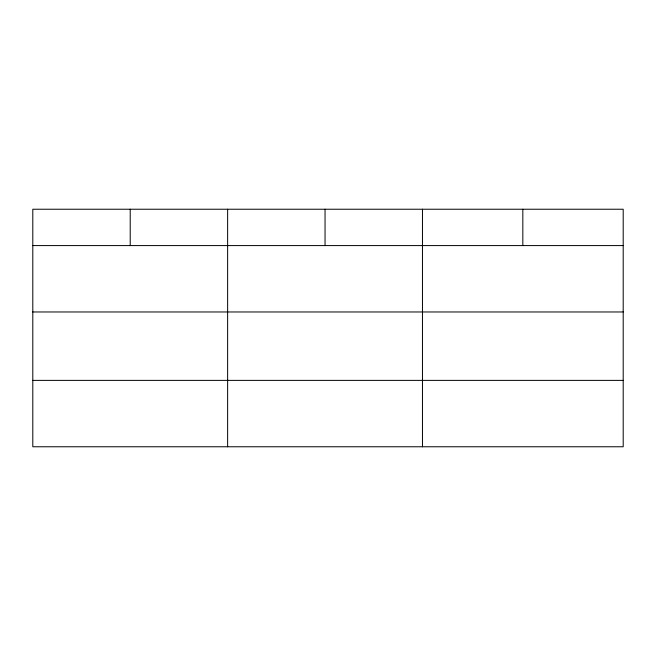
<?xml version="1.0" encoding="UTF-8"?>
<svg xmlns="http://www.w3.org/2000/svg" width="656" height="656" viewBox="0 0 656 656"><rect width="100%" height="100%" fill="white"/><g stroke="black" fill="none" stroke-linecap="round" stroke-linejoin="round"><path stroke-width="0.98" d="M623.2 311.969L623.2 209.231L32.8 209.231L32.8 446.769L623.2 446.769L623.2 311.969L32.8 311.969M32.8 245.582L623.2 245.582M32.8 380.382L623.2 380.382M522.832 209.231L522.832 245.582M422.464 209.231L422.464 446.769M325.048 209.231L325.048 245.582M227.632 209.231L227.632 446.769M130.216 209.231L130.216 245.582"/></g></svg>
